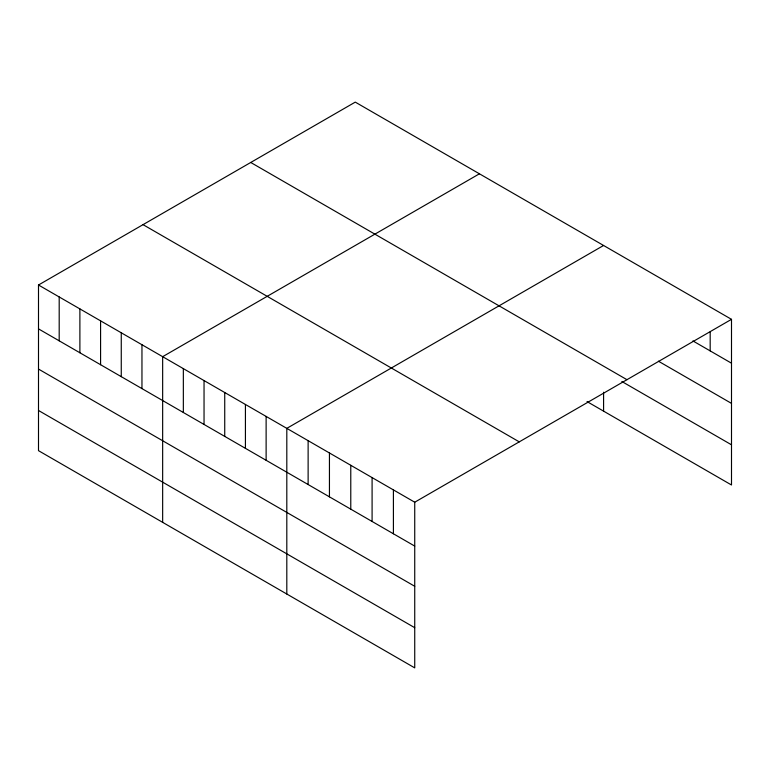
<?xml version="1.0" encoding="UTF-8"?>
<svg xmlns="http://www.w3.org/2000/svg" width="770" height="770" viewBox="0 0 770 770"><rect width="100%" height="100%" fill="white"/><g stroke="black" fill="none" stroke-linecap="round" stroke-linejoin="round"><path stroke-width="1.16" d="M38.5 285.006L414.732 502.213L414.732 667.879L38.5 450.671L38.5 285.006L355.268 102.121L731.5 319.329L731.5 484.994L587.029 401.584M479.431 173.799L162.653 356.683L162.653 522.349M603.584 245.476L286.806 428.361L286.806 594.026M414.732 502.213L731.5 319.329M692.923 340.927L731.5 363.199M658.408 361.188L731.5 403.393M250.741 162.47L626.963 379.687M621.852 381.497L731.5 444.8M143.037 224.648L519.259 441.865M38.5 328.877L414.732 546.084M38.5 369.071L414.732 586.278M38.5 410.477L414.732 627.694M710.181 331.918L710.181 350.889M603.584 392.228L603.584 411.142M393.412 489.913L393.412 533.783M372.093 477.602L372.093 521.473M350.774 465.292L350.774 509.163M329.445 452.981L329.445 496.852M308.125 440.671L308.125 484.542M266.122 416.416L266.122 460.287M245.428 404.471L245.428 448.342M224.734 392.527L224.734 436.397M204.04 380.582L204.04 424.443M183.347 368.628L183.347 412.499M141.959 344.739L141.959 388.609M121.265 332.794L121.265 376.665M100.581 320.849L100.581 364.711M79.888 308.895L79.888 352.766M59.194 296.95L59.194 340.821"/></g></svg>
